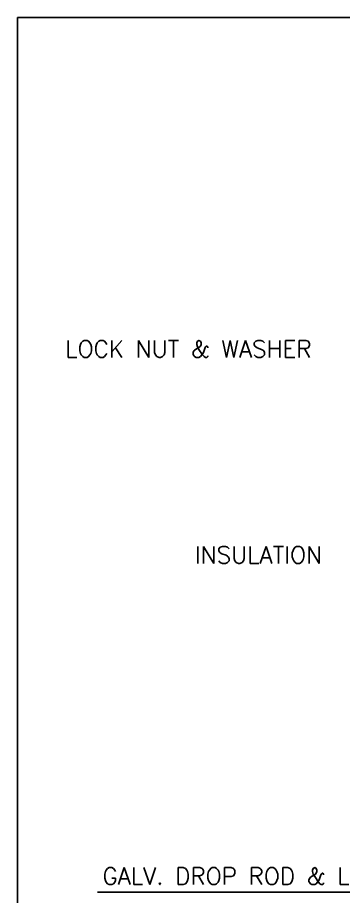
# Model space of a CAD drawing. Header units: millimetres. Extents: x 6 to 143847, y -192 to 53542.
# Drawn here: x 6 to 4433, y 7218 to 19153 of the extents above; entities that cross this region are included whole.
import ezdxf

# ---------------------------------------------------------------- set-up
doc = ezdxf.new("R2010")
doc.units = ezdxf.units.MM
for name, color, linetype in [('L', 7, 'Continuous'), ('MLEROY80', 2, 'Continuous'), ('Text', 50, 'Continuous')]:
    doc.layers.add(name, color=color, linetype=linetype)
doc.styles.add('ROMANC', font='romans.shx', dxfattribs={"width": 0.65, "height": 200})

msp = doc.modelspace()

# ---------------------------------------------------------------- linework, layer by layer
at = {"layer": 'L'}
msp.add_lwpolyline([(5937, 9140), (6182, 7274), (1093, 7274)], dxfattribs=at)
at = {"layer": 'MLEROY80'}
msp.add_lwpolyline([(19488, 11), (6, 11), (6, 19153), (19488, 19153)], close=True, dxfattribs=at)

# ---------------------------------------------------------------- texts
at = {"layer": 'Text', "style": 'ROMANC'}
for s, p in [('LOCK NUT & WASHER', (654, 14538)), ('INSULATION', (2415, 11741)), ('GALV. DROP ROD & LOCK', (1160, 7379))]:
    msp.add_text(s, height=230.4, dxfattribs=at).set_placement(p)

doc.saveas('drawing.dxf')
